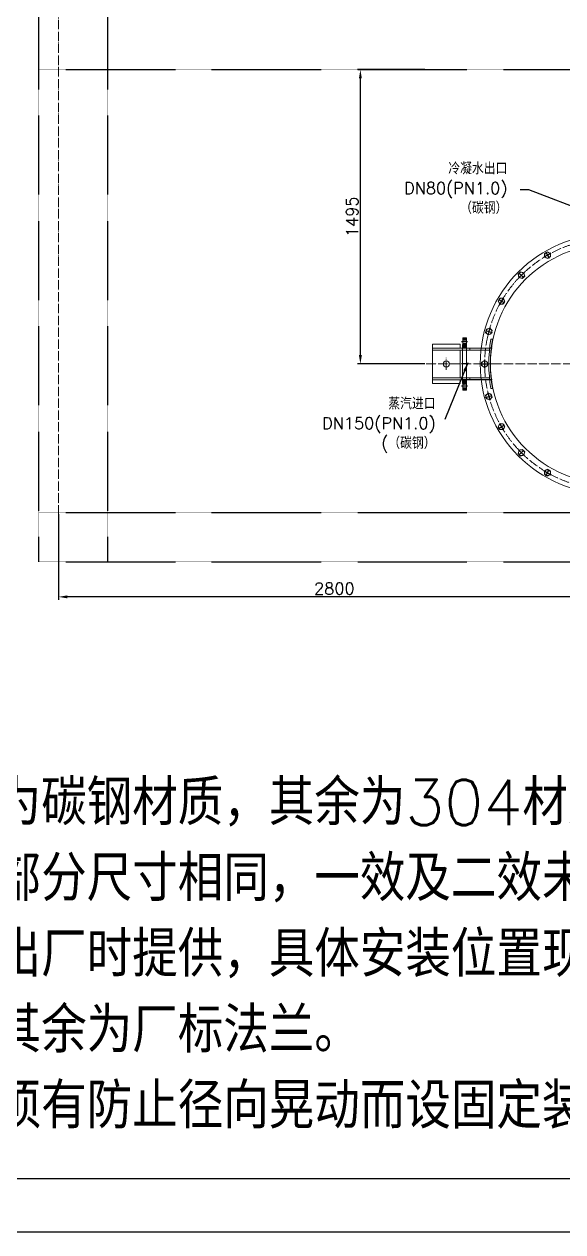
# Model space of a CAD drawing. Header units: millimetres. Extents: x 12181 to 44419, y -180123 to -157321.
# Drawn here: x 15868 to 18601, y -180123 to -173990 of the extents above; entities that cross this region are included whole.
import ezdxf

# ---------------------------------------------------------------- set-up
doc = ezdxf.new("R2010")
doc.units = ezdxf.units.MM
doc.header["$LTSCALE"] = 2
doc.header["$MEASUREMENT"] = 0
for name, pattern in [('ACAD_ISO04W100', [30, 24, -3, 0, -3]), ('CENTER', [50.8, 31.75, -6.35, 6.35, -6.35]), ('DIVIDE2', [15.875, 6.35, -3.175, 0, -3.175, 0, -3.175])]:
    doc.linetypes.add(name, pattern=pattern)
doc.layers.get('0').update_dxf_attribs({"lineweight": 20})
for name, color, linetype in [('3', 3, 'CENTER'), ('border', 2, 'Continuous'), ('平台', 252, 'DIVIDE2')]:
    doc.layers.add(name, color=color, linetype=linetype)
doc.layers.add('中心线层', color=1, linetype='ACAD_ISO04W100', lineweight=9)
doc.layers.add('尺寸线层', color=3, linetype='Continuous', lineweight=13)
doc.styles.add('HZ', font='txt.shx', dxfattribs={"bigfont": 'hztxt.shx'})
doc.styles.get("Standard").update_dxf_attribs({"font": 'txt.shx', "bigfont": 'hztxt.shx'})
doc.dimstyles.new('总装图', dxfattribs={"dimscale": 1.5, "dimtxt": 40, "dimasz": 30, "dimexe": 10, "dimexo": 5, "dimgap": 8, "dimtad": 1, "dimdec": 0, "dimtxsty": 'Standard', "dimcen": 2.5, "dimadec": 0, "dimazin": 0, "dimtfac": 1, "dimtdec": 0, "dimtmove": 0, "dimatfit": 3, "dimfxl": 1, "dimarcsym": 0})

# ---------------------------------------------------------------- blocks, each defined once
blk = doc.blocks.new('A$C7E2A687A')
at = {"layer": '中心线层'}
blk.add_line((100, -5225), (100, 0), dxfattribs=at)
at = {"layer": '平台', "ltscale": 0.1}
for p, q in [((0, -5225), (0, 0)), ((350, -5225), (350, 0)), ((0, -2725), (18900, -2725)), ((0, -4975), (18900, -4975)), ((0, -5225), (18900, -5225))]:
    blk.add_line(p, q, dxfattribs=at)
blk = doc.blocks.new('*U1008')
at = {"layer": 'border', "color": 1, "linetype": 'Continuous'}
blk.add_lwpolyline([(0, 0), (1189, 0), (1189, 841), (0, 841)], close=True, dxfattribs=at)
at = {"layer": 'border', "color": 7, "linetype": 'Continuous'}
blk.add_lwpolyline([(25, 10), (1179, 10), (1179, 831), (25, 831)], close=True, dxfattribs=at)
blk = doc.blocks.new('*D2158')
at = {"layer": 'Defpoints', "color": 0}
for p in [(18841.5, -176247.6), (16041.5, -176470.6), (16041.5, -176898.4)]:
    blk.add_point(p, dxfattribs=at)
at = {"layer": '尺寸线层', "color": 0, "lineweight": -2}
for p, q in [((18841.5, -176255.1), (18841.5, -176913.4)), ((16041.5, -176478.1), (16041.5, -176913.4)), ((18796.5, -176898.4), (16086.5, -176898.4))]:
    blk.add_line(p, q, dxfattribs=at)
at = {"layer": '尺寸线层', "color": 0}
for points in [[(16086.5, -176890.9), (16086.5, -176905.9), (16041.5, -176898.4)], [(18796.5, -176890.9), (18796.5, -176905.9), (18841.5, -176898.4)]]:
    blk.add_solid(points, dxfattribs=at)
at = {"layer": '尺寸线层', "color": 0, "insert": (17441.5, -176856.4), "char_height": 60, "attachment_point": 5}
blk.add_mtext('2800', dxfattribs=at)
blk = doc.blocks.new('*U2004')
for p, q in [((-28035, -157980), (-28175, -157980)), ((-28175, -157980), (-28175, -158180)), ((-28035, -157980), (-28035, -158000)), ((-27870.9, -157955), (-27879.1, -157955)), ((-27885, -158000), (-28175, -158000)), ((-27886.3, -158010), (-28175, -158010)), ((-28035, -158010), (-28035, -158150)), ((-27985, -158000), (-27985, -158010)), ((-27886.3, -158150), (-28175, -158150)), ((-27885, -158160), (-28175, -158160)), ((-28035, -158160), (-28035, -158180)), ((-27985, -158150), (-27985, -158160)), ((-28035, -158180), (-28175, -158180)), ((-27870.9, -158205), (-27879.1, -158205))]:
    blk.add_line(p, q)
blk.add_circle((-28105, -158080), 15)
for centre, radius, start, end in [((-27101.9, -158080), 787.2, 170.86287, 189.13713), ((-27107.4, -158080), 773.6, 170.70163, 189.29837)]:
    blk.add_arc(centre, radius, start, end)
at = {"layer": '中心线层'}
for p, q in [((-28105, -158110.6), (-28105, -158049)), ((-28206.9, -158080), (-27925.5, -158080)), ((-27895.5, -158080), (-27873.5, -158080))]:
    blk.add_line(p, q, dxfattribs=at)
blk = doc.blocks.new('*U2005')
blk.add_blockref('*U2004', (0, 0))
blk = doc.blocks.new('*U2002', base_point=(600, 295.1))
at = {"color": 7}
for p, q in [((585, 303.7), (600, 312.4)), ((615, 303.7), (600, 312.4)), ((585, 303.7), (585, 286.4)), ((585, 286.4), (600, 277.7)), ((615, 286.4), (600, 277.7)), ((615, 303.7), (615, 286.4))]:
    blk.add_line(p, q, dxfattribs=at)
blk.add_circle((600, 295.1), 15, dxfattribs=at)
at = {"layer": '3', "color": 3}
for p, q in [((600, 315.4), (600, 274.7)), ((582, 295.1), (618, 295.1))]:
    blk.add_line(p, q, dxfattribs=at)
blk = doc.blocks.new('*U1898')
at = {"linetype": 'Continuous'}
h = blk.add_hatch(dxfattribs=at)
h.set_pattern_fill('U', color=1, scale=4, angle=45, style=0, pattern_type=0)
h.set_pattern_definition([(45, (0, 0), (-2.82842712, 2.82842712), [])])
h.paths.add_polyline_path([(-7519, -146064.2), (-7530, -146064.2), (-7530, -146082.2), (-7519, -146082.2)])
h.paths.add_polyline_path([(-7482.8, -146064.2), (-7501, -146064.2), (-7501, -146082.2), (-7497, -146082.2), (-7497, -146084.2), (-7482.8, -146084.2)])
h.paths.add_polyline_path([(-7294, -146064.2), (-7312.3, -146064.2), (-7312.3, -146084.2), (-7298, -146084.2), (-7298, -146082.2), (-7294, -146082.2)])
h.paths.add_polyline_path([(-7265, -146064.2), (-7276, -146064.2), (-7276, -146082.2), (-7265, -146082.2)])
blk = doc.blocks.new('*U1897', base_point=(36.4, 0))
at = {"color": 7}
for p, q in [((168.9, 20), (-96.1, 20)), ((-96.1, 20), (-96.1, 2)), ((-96.1, 2), (-63.1, 2)), ((-85.1, 20), (-85.1, 2)), ((-67.1, 20), (-67.1, 2)), ((-63.1, 2), (-63.1, 0)), ((-63.1, 0), (135.9, 0)), ((-48.8, 20), (-48.8, 0)), ((121.7, 20), (121.7, 0)), ((168.9, 2), (135.9, 2)), ((135.9, 2), (135.9, 0)), ((139.9, 20), (139.9, 2)), ((157.9, 20), (157.9, 2)), ((168.9, 2), (168.9, 20))]:
    blk.add_line(p, q, dxfattribs=at)
at = {"layer": '3', "color": 3}
for p, q in [((-76.1, 25), (-76.1, -5)), ((36.4, 25), (36.4, -5)), ((148.9, 25), (148.9, -5))]:
    blk.add_line(p, q, dxfattribs=at)
at = {"color": 1, "linetype": 'Continuous'}
blk.add_blockref('*U1898', (7434, 146084.2), dxfattribs=at)
blk = doc.blocks.new('*D2341')
at = {"layer": 'Defpoints', "color": 0}
for p in [(17573.6, -174220.6), (17907.7, -174220.6), (17907.7, -175715.6)]:
    blk.add_point(p, dxfattribs=at)
at = {"layer": '尺寸线层', "color": 0, "lineweight": -2}
for p, q in [((17900.2, -174220.6), (17558.6, -174220.6)), ((17573.6, -175670.6), (17573.6, -174265.6)), ((17900.2, -175715.6), (17558.6, -175715.6))]:
    blk.add_line(p, q, dxfattribs=at)
at = {"layer": '尺寸线层', "color": 0}
for points in [[(17566.1, -174265.6), (17581.1, -174265.6), (17573.6, -174220.6)], [(17566.1, -175670.6), (17581.1, -175670.6), (17573.6, -175715.6)]]:
    blk.add_solid(points, dxfattribs=at)
at = {"layer": '尺寸线层', "color": 0, "insert": (17531.6, -174968.1), "char_height": 60, "attachment_point": 5, "rotation": 90}
blk.add_mtext('1495', dxfattribs=at)

msp = doc.modelspace()

# ---------------------------------------------------------------- linework, layer by layer
for p, q in [((18091.5, -175636.1), (18241.5, -175636.1)), ((18091.5, -175795.1), (18241.5, -175795.1))]:
    msp.add_line(p, q)
msp.add_circle((18841.5, -175715.6), 660)
at = {"color": 0}
msp.add_circle((18841.5, -175715.6), 608, dxfattribs=at)
at = {"layer": '中心线层'}
msp.add_line((18241.1, -175715.6), (19442, -175715.6), dxfattribs=at)
msp.add_arc((18841.5, -175715.6), 637.5, 181.54486, 178.45514, dxfattribs=at)

# ---------------------------------------------------------------- block references
for name, p in [('A$C7E2A687A', (15941.5, -171495.6)), ('*U2002', (18204, -175715.6))]:
    msp.add_blockref(name, p)
for name, p, rotation in [('*U2002', (18522.8, -175163.5), 299.9999999999999), ('*U2002', (18390.7, -175264.8), 314.9999999999999), ('*U2002', (18289.4, -175396.8), 329.9999999999999), ('*U2002', (18225.7, -175550.6), 344.9999999999999), ('*U1897', (18091.5, -175715.6), 270), ('*U2002', (18225.7, -175880.6), 15), ('*U2002', (18289.4, -176034.3), 30), ('*U2002', (18390.7, -176166.4), 45), ('*U2002', (18522.8, -176267.7), 59.99999999999999)]:
    msp.add_blockref(name, p, dxfattribs=dict(rotation=rotation))
at = {"color": 0}
msp.add_blockref('*U2005', (46114.6, -17635.6), dxfattribs=at)
at = {"layer": 'border', "color": 7, "linetype": 'Continuous', "xscale": 27.11348640001277, "yscale": 27.11348640001277, "zscale": 27.1134864}
msp.add_blockref('*U1008', (12180.8, -180123.3), dxfattribs=at)

# ---------------------------------------------------------------- texts
at = {"layer": '尺寸线层', "char_height": 60, "attachment_point": 9}
for s, insert in [('冷凝水出口\\PDN80(PN1.0)\\P（碳钢）', (18319.7, -174954)), ('蒸汽进口\\PDN150(PN1.0)\\P(（碳钢）', (17955.1, -176166.9))]:
    msp.add_mtext(s, dxfattribs=dict(at, insert=insert))
at = {"layer": '尺寸线层', "insert": (13907.9, -176910), "char_height": 231, "width": 8561.919, "attachment_point": 1, "style": 'HZ'}
msp.add_mtext('{\\H2.381x;说明：}\\P1：图中注明部分为碳钢材质，其余为304材质。\\P2：图中相同结构部分尺寸相同，一效及二效未注尺寸相同。\\P3：图示管道阀门出厂时提供，具体安装位置现场确定。\\P4：除注明法兰外其余为厂标法兰。\\P5：安装时蒸发室须有防止径向晃动而设固定装置。', dxfattribs=at)

# ---------------------------------------------------------------- dimensions: what is measured, and where the dimension line sits
at = {"layer": '尺寸线层'}
dim = msp.add_linear_dim(base=(17573.6, -174220.6), p1=(17907.7, -175715.6), p2=(17907.7, -174220.6), angle=90, dimstyle='总装图', override={"dimcen": 0, "dimtofl": 0}, dxfattribs=at)
dim.commit()
dim.dimension.update_dxf_attribs({"geometry": '*D2341', "text_midpoint": (17531.6, -174968.1)})
dim = msp.add_linear_dim(base=(16041.5, -176898.4), p1=(18841.5, -176247.6), p2=(16041.5, -176470.6), dimstyle='总装图', override={"dimcen": 0, "dimtofl": 0}, dxfattribs=at)
dim.commit()
dim.dimension.update_dxf_attribs({"geometry": '*D2158', "text_midpoint": (17441.5, -176856.4)})

# ---------------------------------------------------------------- leaders
at = {"layer": '尺寸线层', "annotation_type": 0, "has_hookline": 1, "hookline_direction": 1, "text_width": 520}
msp.add_leader([(18841.5, -174990.6), (18429, -174831.8), (18384, -174831.8)], dimstyle='总装图', override={"dimgap": 8, "dimtad": 0}, dxfattribs=at)
at = {"layer": '尺寸线层'}
msp.add_leader([(18119.3, -175709.3), (18001.4, -175998.1)], dimstyle='总装图', override={"dimgap": 8, "dimtad": 0}, dxfattribs=at)

doc.saveas('drawing.dxf')
